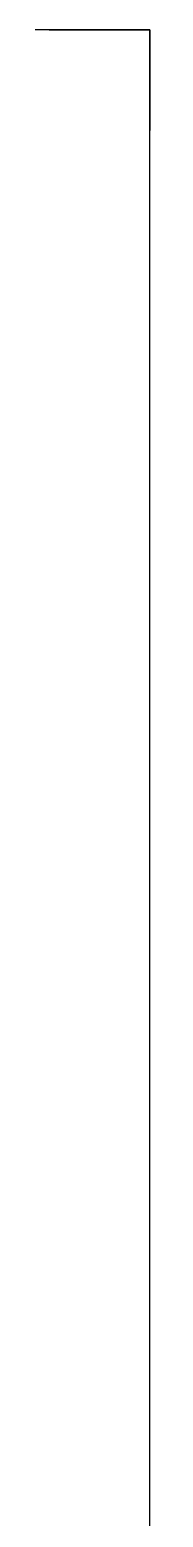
# Model space of a CAD drawing. Header units: millimetres. Extents: x -244126 to 368105, y -173968 to 259060.
# Drawn here: x -90634 to -90596, y 44765 to 45290 of the extents above; entities that cross this region are included whole.
import ezdxf
from ezdxf.enums import TextEntityAlignment as Align

# ---------------------------------------------------------------- set-up
doc = ezdxf.new("R2010")
doc.units = ezdxf.units.MM
doc.header["$MEASUREMENT"] = 0
doc.linetypes.add('TA_HL_003.00000', pattern=[19.5, 10.65, -8.85])
for name, color, linetype in [('000 - L I N E 0.1', 1, 'Continuous'), ('000 - T E X T', 4, 'Continuous'), ('000 - TITLEBLOCK', 4, 'Continuous')]:
    doc.layers.add(name, color=color, linetype=linetype)
doc.styles.add('Cetury Gothic', font='GOTHIC.TTF')
doc.styles.add('TA', font='Cordia New.ttf', dxfattribs={"height": 4.5})

# ---------------------------------------------------------------- blocks, each defined once
blk = doc.blocks.new('*U1674')
at = {"layer": '000 - L I N E 0.1', "color": 21, "linetype": 'Continuous'}
blk.add_lwpolyline([(1449.4, 1050), (1485, 1050), (1485, 1014.4)], dxfattribs=at)
at = {"layer": '000 - TITLEBLOCK', "color": 250}
blk.add_lwpolyline([(0, 0), (1485, 0), (1485, 1050), (0, 1050)], close=True, dxfattribs=at)
at = {"color": 4, "style": 'TA'}
blk.add_attdef('PAPER_SIZE', text='', height=6.25, dxfattribs=at).set_placement((1421.5, 24.94), align=Align.MIDDLE_RIGHT)
blk.add_attdef('SCALE_SIZE', text='', height=6.25, dxfattribs=at).set_placement((1433.78, 25.07), align=Align.MIDDLE_LEFT)
at = {"layer": '000 - T E X T', "color": 250, "style": 'TA'}
for tag, height, p in [('SUPERLINK', 5, (43.16, 1039.41)), ('NAMEFILE', 5, (43.16, 1029.41)), ('SC', 100, (8.41, 938.03))]:
    blk.add_attdef(tag, text='', height=height, dxfattribs=at).set_placement(p, align=Align.MIDDLE_LEFT)
at = {"layer": '000 - T E X T', "color": 4, "style": 'TA'}
for tag, height, p in [('NAME_JOB_1', 5, (1309.16, 845.63)), ('NAME_JOB_2', 5, (1309.16, 834.72)), ('NAME_PROJECT_1', 7.5, (1234.52, 797.42)), ('NAME_PROJECT_2', 7.5, (1234.52, 778.92)), ('NAME_PROJECT_3', 7.5, (1234.52, 760.42)), ('CODE_VALUE_1', 4.75, (1302.87, 722.8)), ('CODE_VALUE_2', 4.75, (1302.87, 707.8)), ('PART_NAME_VALUE_1', 4.75, (1302.87, 689.69)), ('PART_NAME_VALUE_2', 4.75, (1302.87, 674.69)), ('PART_NAME_VALUE_3', 4.75, (1302.87, 659.69)), ('MATTERIAL_VALUE_1', 9, (1304.89, 642.26)), ('SPEC_VALUE', 9, (1304.89, 621.71)), ('THICKNESS_VALUE', 9, (1304.89, 601.32)), ('COATING_VALUE_1', 9, (1304.89, 581.25)), ('COATING_VALUE_2', 9, (1304.89, 561.18)), ('NAME_TITLE_1', 6, (1236.27, 194.04)), ('NAME_TITLE_2', 6, (1236.27, 177.39)), ('NAME_TITLE_3', 6, (1236.27, 160.74)), ('DRAWING_NO1', 6, (1236.53, 82.29)), ('DRAWING_NO2', 6, (1236.53, 62.29))]:
    blk.add_attdef(tag, text='', height=height, dxfattribs=at).set_placement(p, align=Align.MIDDLE_LEFT)
for tag, p in [('NAME_DAFT', (1383.53, 340.54)), ('NAME_CHECKED', (1383.53, 306.49)), ('NAME_DESIGNER', (1383.53, 273.03)), ('NAME_DESIGN_MGR', (1383.53, 237.79))]:
    blk.add_attdef(tag, text='', height=9, dxfattribs=at).set_placement(p, align=Align.MIDDLE_CENTER)
for tag, p, height in [('REV', (1383.82, 125.62), 9.38), ('NAME_REMARK', (138.21, 43.26), 10)]:
    blk.add_attdef(tag, p, '', height=height, dxfattribs=at)
at = {"layer": '000 - T E X T', "color": 4, "style": 'Cetury Gothic'}
for tag, p in [('SHEET_NO.', (1403.95, 84.99)), ('TOTAL_SHEET_NO.', (1402.41, 44.1))]:
    blk.add_attdef(tag, text='', height=9, dxfattribs=at).set_placement(p, align=Align.CENTER)

msp = doc.modelspace()

# ---------------------------------------------------------------- block references
at = {"color": 2, "linetype": 'TA_HL_003.00000'}
msp.add_blockref('*U1674', (-92081.11001, 44239.78993), dxfattribs=at)

doc.saveas('drawing.dxf')
